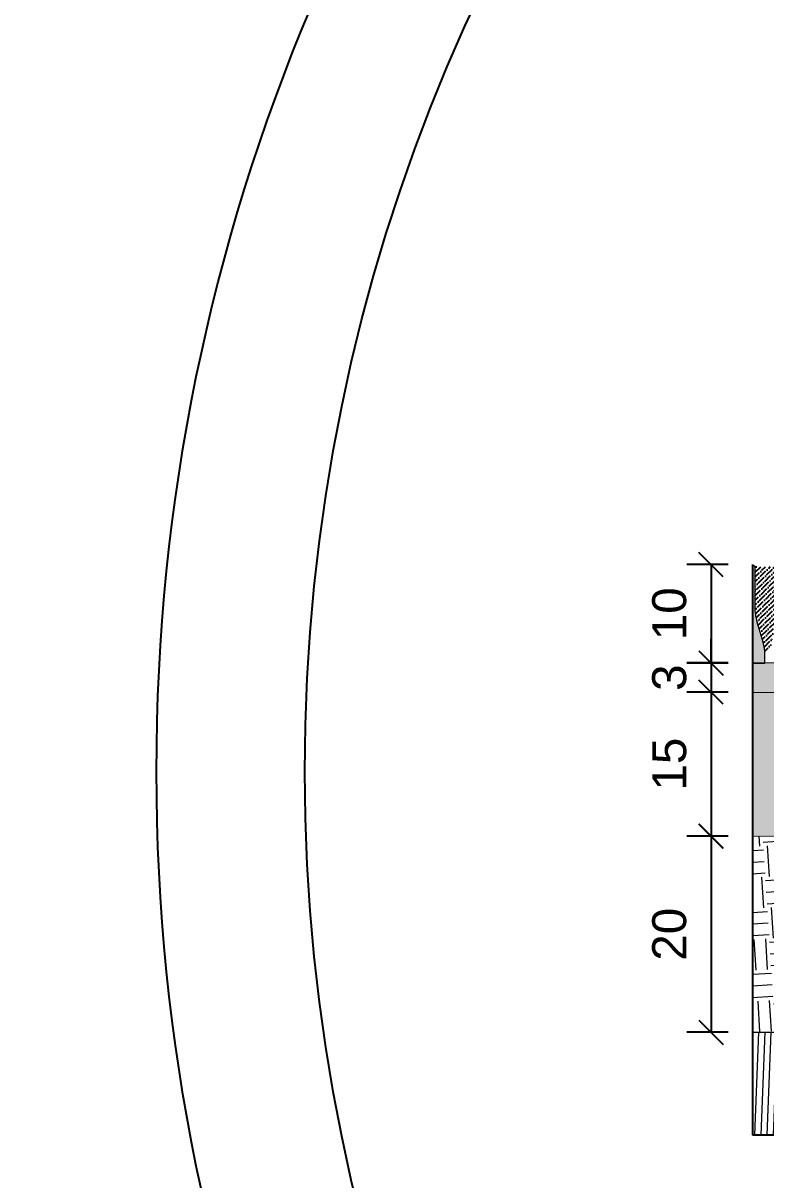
# Model space of a CAD drawing. Header units: metres. Extents: x -325 to 301, y -147 to 149.
# Drawn here: x 57.166 to 57.93, y 77.271 to 78.46 of the extents above; entities that cross this region are included whole.
import ezdxf

# ---------------------------------------------------------------- set-up
doc = ezdxf.new("R2010")
doc.units = ezdxf.units.M
doc.layers.get('Defpoints').update_dxf_attribs({"lineweight": 13})
doc.layers.add('-AUX_MON', color=3, linetype='Continuous', plot=False)
doc.layers.add('-AUX_RIM', color=2, linetype='Continuous', plot=False)
doc.layers.add('0-TX-1_25', color=7, linetype='Continuous', true_color=0x3f4f7f)
doc.layers.add('EIT_3 TR sorra', color=7, linetype='Continuous', true_color=0xd8ceb0)
doc.layers.add('03-TR-Paviment_05_Open Joint Precast Pavements', color=7, linetype='Continuous', lineweight=5, true_color=0xb3b3b3)
doc.layers.add('3-TR tot_u', color=7, linetype='Continuous', lineweight=5, true_color=0x787878)
for name, color, linetype, lineweight in [('1-CM', 7, 'Continuous', 0), ('3-TR Seleccionat', 44, 'Continuous', 0), ('3-TR Tot-u', 37, 'Continuous', 0)]:
    doc.layers.add(name, color=color, linetype=linetype, lineweight=lineweight)
doc.layers.add('1-SECCIÓ', color=1, linetype='Continuous')
doc.styles.get("Standard").update_dxf_attribs({"font": 'arial.ttf'})
doc.dimstyles.new('ISO-25', dxfattribs={"dimtxt": 0.1, "dimasz": 0.1, "dimexe": 0.1, "dimexo": 0.1, "dimgap": 0.1, "dimtad": 1, "dimdec": 0, "dimlfac": 100, "dimzin": 9, "dimtxsty": 'Standard', "dimblk": 'OBLIQUE', "dimcen": 0.1, "dimadec": 0, "dimazin": 0, "dimtfac": 1, "dimtdec": 0, "dimtmove": 0, "dimatfit": 3, "dimldrblk": 'OBLIQUE', "dimfxl": 1, "dimarcsym": 0})

# ---------------------------------------------------------------- blocks, each defined once
blk = doc.blocks.new('_Oblique')
at = {"color": 0, "lineweight": -2}
blk.add_line((-0.499999999995058, -0.4999999998130015), (0.500000000028669, 0.500000000163238), dxfattribs=at)
blk = doc.blocks.new('*D1089')
at = {"layer": '0-TX-1_25', "color": 0, "lineweight": -2, "transparency": 16777216}
for p, q in [((57.89080495685877, 77.90372990168319), (57.84838470339373, 77.90372990168319)), ((57.87338470339373, 77.90372990168319), (57.87338470339373, 77.80266469452415)), ((57.89080495685877, 77.80266469452415), (57.84838470339373, 77.80266469452415))]:
    blk.add_line(p, q, dxfattribs=at)
at = {"layer": 'Defpoints', "color": 0, "transparency": 16777216}
for p in [(57.91580495685876, 77.90372990168319), (57.87338470339373, 77.80266469452415), (57.91580495685876, 77.80266469452415)]:
    blk.add_point(p, dxfattribs=at)
at = {"layer": '0-TX-1_25', "color": 0, "lineweight": -2, "transparency": 16777216, "xscale": 0.025, "yscale": 0.025, "zscale": 0.025}
for p, rotation in [((57.87338470339373, 77.90372990168319), 90), ((57.87338470339373, 77.80266469452415), 270)]:
    blk.add_blockref('_Oblique', p, dxfattribs=dict(at, rotation=rotation))
at = {"layer": '0-TX-1_25', "color": 0, "transparency": 16777216, "insert": (57.83051464882348, 77.85319729810365), "char_height": 0.035, "attachment_point": 5, "rotation": 90}
blk.add_mtext('10', dxfattribs=at)
blk = doc.blocks.new('*D1090')
at = {"layer": '0-TX-1_25', "color": 0, "lineweight": -2, "transparency": 16777216}
for p, q in [((57.87338470339336, 77.80245461317799), (57.87338470339336, 77.82745461317799)), ((57.89080495685877, 77.80245461317799), (57.84838470339336, 77.80245461317799)), ((57.87338470339336, 77.80245461317799), (57.87338470339336, 77.77261655674533)), ((57.89079477441219, 77.77261655674533), (57.84838470339336, 77.77261655674533)), ((57.87338470339336, 77.77261655674533), (57.87338470339336, 77.74761655674533))]:
    blk.add_line(p, q, dxfattribs=at)
at = {"layer": 'Defpoints', "color": 0, "transparency": 16777216}
for p in [(57.91580495685876, 77.80245461317799), (57.87338470339336, 77.77261655674533), (57.91579477441219, 77.77261655674533)]:
    blk.add_point(p, dxfattribs=at)
at = {"layer": '0-TX-1_25', "color": 0, "lineweight": -2, "transparency": 16777216, "xscale": 0.025, "yscale": 0.025, "zscale": 0.025}
for p, rotation in [((57.87338470339336, 77.80245461317799), 270), ((57.87338470339336, 77.77261655674533), 90)]:
    blk.add_blockref('_Oblique', p, dxfattribs=dict(at, rotation=rotation))
at = {"layer": '0-TX-1_25', "color": 0, "transparency": 16777216, "insert": (57.8305027115789, 77.78753558496163), "char_height": 0.035, "attachment_point": 5, "rotation": 90}
blk.add_mtext('3', dxfattribs=at)
blk = doc.blocks.new('*D1091')
at = {"layer": '0-TX-1_25', "color": 0, "lineweight": -2, "transparency": 16777216}
for p, q in [((57.89080495685877, 77.7726165532705), (57.84838470339379, 77.7726165532705)), ((57.87338470339379, 77.7726165532705), (57.87338470339379, 77.62463935630433)), ((57.88825203178015, 77.62463935630433), (57.84838470339379, 77.62463935630433))]:
    blk.add_line(p, q, dxfattribs=at)
at = {"layer": 'Defpoints', "color": 0, "transparency": 16777216}
for p in [(57.91580495685876, 77.7726165532705), (57.87338470339379, 77.62463935630433), (57.91325203178015, 77.62463935630433)]:
    blk.add_point(p, dxfattribs=at)
at = {"layer": '0-TX-1_25', "color": 0, "lineweight": -2, "transparency": 16777216, "xscale": 0.025, "yscale": 0.025, "zscale": 0.025}
for p, rotation in [((57.87338470339379, 77.7726165532705), 90), ((57.87338470339379, 77.62463935630433), 270)]:
    blk.add_blockref('_Oblique', p, dxfattribs=dict(at, rotation=rotation))
at = {"layer": '0-TX-1_25', "color": 0, "transparency": 16777216, "insert": (57.83051464882354, 77.69862795478738), "char_height": 0.035, "attachment_point": 5, "rotation": 90}
blk.add_mtext('15', dxfattribs=at)
blk = doc.blocks.new('*D1087')
at = {"layer": '0-TX-1_25', "color": 0, "lineweight": -2, "transparency": 16777216}
for p, q in [((57.89080495685877, 77.6245953128531), (57.84838470339382, 77.6245953128531)), ((57.87338470339382, 77.6245953128531), (57.87338470339382, 77.42305057446956)), ((57.89080495685876, 77.42305057446956), (57.84838470339382, 77.42305057446956))]:
    blk.add_line(p, q, dxfattribs=at)
at = {"layer": 'Defpoints', "color": 0, "transparency": 16777216}
for p in [(57.91580495685876, 77.6245953128531), (57.87338470339382, 77.42305057446956), (57.91580495685876, 77.42305057446956)]:
    blk.add_point(p, dxfattribs=at)
at = {"layer": '0-TX-1_25', "color": 0, "lineweight": -2, "transparency": 16777216, "xscale": 0.025, "yscale": 0.025, "zscale": 0.025}
for p, rotation in [((57.87338470339382, 77.6245953128531), 90), ((57.87338470339382, 77.42305057446956), 270)]:
    blk.add_blockref('_Oblique', p, dxfattribs=dict(at, rotation=rotation))
at = {"layer": '0-TX-1_25', "color": 0, "transparency": 16777216, "insert": (57.83051464882357, 77.5238229436613), "char_height": 0.035, "attachment_point": 5, "rotation": 90}
blk.add_mtext('20', dxfattribs=at)

msp = doc.modelspace()

# ---------------------------------------------------------------- hatches: boundary and pattern name
at = {"layer": '03-TR-Paviment_05_Open Joint Precast Pavements'}
h = msp.add_hatch(color=256, dxfattribs=at)
h.dxf.hatch_style = 1
edge = h.paths.add_edge_path()
edge.add_line((57.91580495685873, 77.90245461885478), (57.91580495685874, 77.80245461317796))
edge.add_line((57.91580495685874, 77.80245461317796), (57.92868717540289, 77.8024505993445))
edge.add_line((57.92868717540289, 77.8024505993445), (57.92868972864617, 77.81064637832567))
edge.add_arc((57.88027217030761, 77.81066146298075), 0.04841756068839419, 359.9821493054934, 375.9811684320029)
edge.add_line((57.92681850065983, 77.82399185358854), (57.92087832305352, 77.84473344105227))
edge.add_arc((57.97581439753272, 77.86046656284893), 0.0571445833010619, 179.9821441980407, 195.981163324339, ccw=False)
edge.add_line((57.91866981700662, 77.86048437153143), (57.91868262956125, 77.90160964580976))
edge.add_line((57.91868262956125, 77.90160964580976), (57.91788542502506, 77.90160989575328))
edge.add_line((57.91788542502506, 77.90160989575328), (57.91788568867312, 77.90245397053498))
edge.add_line((57.91788568867312, 77.90245397053498), (57.91580495685873, 77.90245461885478))
at = {"layer": '3-TR Seleccionat'}
h = msp.add_hatch(dxfattribs=at)
h.set_pattern_fill('ANSI31', color=256, scale=0.002, angle=222.6974262372799, style=0)
h.set_pattern_definition([(267.6974262372799, (-1.593222050461918, -4.131944604644104), (0.006344872955140943, -0.0002551218985525111), [])])
h.paths.add_polyline_path([(60.79603901327169, 77.31763361252477), (60.79603901327167, 77.47370984210771), (59.52946403971132, 77.42305057446954), (59.40515656800672, 77.42305057446954), (57.91580495685873, 77.42305057446953), (57.91580495685873, 77.31763361252477)])
at = {"layer": '3-TR Tot-u'}
h = msp.add_hatch(dxfattribs=at)
h.set_pattern_fill('EARTH', color=256, scale=0.004999999999999999, angle=-86.391219267863, style=0)
h.set_pattern_definition([(273.608780732137, (-132.1928025865674, 51.02174018372763), (0.03368549787401787, -0.02968858758815477), [0.03174999999999999, -0.03174999999999999]), (273.608780732137, (-132.1809199455432, 51.02248960440623), (0.03368549787401787, -0.02968858758815477), [0.03174999999999999, -0.03174999999999999]), (273.608780732137, (-132.169037304519, 51.02323902508483), (0.03368549787401787, -0.02968858758815477), [0.03174999999999999, -0.03174999999999999]), (3.608780732137004, (-132.1648266172848, 51.01952795163632), (0.02968858758815477, 0.03368549787401787), [0.03174999999999999, -0.03174999999999999]), (3.608780732137004, (-132.1640771966061, 51.00764531061215), (0.02968858758815477, 0.03368549787401787), [0.03174999999999999, -0.03174999999999999]), (3.608780732137004, (-132.1633277759276, 50.995762669588), (0.02968858758815477, 0.03368549787401787), [0.03174999999999999, -0.03174999999999999])])
h.paths.add_polyline_path([(57.91580495685874, 77.62459531285306), (57.91580495685874, 77.42305057446954), (59.42724432818432, 77.42305057446954), (59.41567925000778, 77.46892536753003), (59.37769835310061, 77.62211766313519), (58.03369800097533, 77.62256140414897)])
at = {"layer": '3-TR tot_u'}
h = msp.add_hatch(dxfattribs=at)
h.set_pattern_fill('AR-CONC', color=256, scale=0.0002, angle=87.96384054767357)
h.set_pattern_definition([(137.9638405476736, (2.217343043186808, 3.859841604324487), (0.004480416120781207, 0.03630066382291988), [0.00381, -0.04191]), (82.96384054767357, (2.217343043186808, 3.859841604324487), (-0.03843768370918586, -0.005686575923155583), [0.003048, -0.033528116834]), (188.4152852476736, (2.217716410125263, 3.862866649925067), (-0.03395726603521647, 0.03061408774834732), [0.00323800176, -0.03561804892000001]), (134.1480405476735, (2.207189458181624, 3.860202591225161), (0.01032945537973728, 0.05388282195206574), [0.005715, -0.062865]), (184.5993981576736, (2.208050240525189, 3.864692822569694), (-0.04776697649700559, 0.04920906782557627), [0.004857004628, -0.053427121632]), (79.14799171767356, (2.207189458181624, 3.860202591225161), (-0.04776697649447361, 0.04920906782818277), [0.004571993413999997, -0.05029194638399997]), (108.9638405476736, (2.209908347883257, 3.865189137002588), (0.02151750378084411, 0.02957703174842797), [0.00381, -0.04191]), (53.9638405476736, (2.209908347883257, 3.865189137002588), (-0.03637516630485474, 0.01366144864868146), [0.003047999999999998, -0.03352799999999997]), (159.4152855476736, (2.211701473208493, 3.867653889646775), (-0.01485766271642759, 0.04323848033629497), [0.003238001759999999, -0.03561798751999998]), (125.4638405476736, (2.217343043186808, 3.859841604324487), (-0.01687838247048286, 0.001218182225817185), [0, -0.03312159999999997, 0, -0.03403599999999998, 0, -0.03365499999999998]), (95.46384054767351, (2.217343043186808, 3.859841604324487), (-0.01954864093327544, 0.01406738186078235), [0, -0.0194056, 0, -0.0323596, 0, -0.012827]), (55.46384054767356, (2.216940542792557, 3.848520357043711), (0.002108537752217022, 0.02706028803921118), [0, -0.01269999999999999, 0, -0.03962399999999997, 0, -0.05257799999999997]), (45.46384054767357, (2.21676004934222, 3.843443564541118), (-0.004029475275637384, 0.02978781230599903), [0, -0.01651, 0, -0.0263144, 0, -0.037338])])
h.paths.add_polyline_path([(57.91580495685873, 77.77261655327047), (57.91580495685875, 77.62596672876832), (58.98569295299855, 77.62225143772993), (59.02009729436234, 77.77223970574524)])
at = {"layer": 'EIT_3 TR sorra'}
h = msp.add_hatch(dxfattribs=at)
h.set_pattern_fill('ANSI36', color=256, scale=0.001075000000000009, angle=-0.5853068080104545, style=0, double=1)
h.set_pattern_definition([(44.41469319198954, (28.64459620053556, 7.59471134385781), (0.001877787426372729, 0.006618133599094154), [0.00853281250000004, -0.00170656250000001, 0, -0.00170656250000001])])
edge = h.paths.add_edge_path()
edge.add_line((57.93368717664741, 77.80244554510126), (57.92868972755657, 77.81064288078021))
edge.add_arc((57.90352706843932, 77.81392127820172), 0.02537532863835011, 352.5768505705518, 383.3823293483438)
edge.add_line((57.92681850065983, 77.82399185358854), (57.92173790316184, 77.8417320062164))
edge.add_line((57.92173790316184, 77.8417320062164), (57.91867138254018, 77.86004319750498))
edge.add_line((57.91867138254018, 77.86004319750498), (57.91868262810168, 77.90160496092604))
edge.add_line((57.91868262810168, 77.90160496092604), (57.94375351141725, 77.90160183396344))
edge.add_line((57.94375351141725, 77.90160183396344), (57.94374069550684, 77.86047306440217))
edge.add_arc((57.88659611581966, 77.86049087334659), 0.05714458246222884, 343.98312472598076, 359.98214393516537, ccw=False)
edge.add_line((57.94152237250726, 77.84472351367317), (57.93556927260853, 77.82398562800927))
edge.add_arc((57.91907940773939, 77.82404290882884), 0.01648996435698593, 305.6475813037554, 359.80097253469114, ccw=False)
edge.add_line((57.92868972613863, 77.81064288253185), (57.93368717664741, 77.80244554510126))
h = msp.add_hatch(dxfattribs=at)
h.set_pattern_fill('ANSI36', color=256, scale=0.001075000000000009, angle=-0.6007409608674649, style=0, double=1)
h.set_pattern_definition([(62.67530164935354, (77.4228321234367, 326.0324688722961), (-0.0002904994337585428, 0.006873237085470597), [0.008532812500000072, -0.001706562500000015, 0, -0.001706562500000015])])
h.paths.add_polyline_path([(57.91580495685875, 77.80262499752786), (57.91580495685874, 77.77258124215398), (59.02009729436234, 77.77223970574524), (59.02600527602646, 77.80223938681364)])

# ---------------------------------------------------------------- linework, layer by layer
at = {"layer": '-AUX_MON'}
for centre, radius in [((59.17921393549295, 80.3391916842611), 2.013465050853865), ((59.31645753914654, 77.69116589169062), 2.013465050853865), ((59.31645753914654, 77.69116589169062), 1.860822411105346)]:
    msp.add_circle(centre, radius, dxfattribs=at)
at = {"layer": '-AUX_RIM'}
msp.add_lwpolyline([(57.91580495685874, 77.31763361252477), (60.79603901327168, 77.31763361252477)], dxfattribs=at)
at = {"layer": '1-CM'}
msp.add_lwpolyline([(57.91580495685874, 77.80245461317796), (57.92868717540289, 77.8024505993445), (57.92868972864617, 77.81064637832567, 0.06992251114875708), (57.92681850065983, 77.82399185358854), (57.92087832305352, 77.84473344105227, -0.0699225111482901), (57.91866981700662, 77.86048437153143), (57.91868262956125, 77.90160964580976), (57.91788542502506, 77.90160989575328), (57.91788568867312, 77.90245397053498), (57.91580495685874, 77.90245461885479)], format="xyb", dxfattribs=at)
for points in [[(57.91580495685874, 77.77261655327047), (59.02009729436234, 77.77223970574524), (59.02600527602646, 77.80223938681364), (57.91580495685874, 77.80266469452413)], [(57.91580495685873, 77.42305057446953), (59.42724432818432, 77.42305057446954), (59.41567925000778, 77.46892536753003), (59.37769835310061, 77.62211766313519), (57.91580495685874, 77.62459531285307)]]:
    msp.add_lwpolyline(points, dxfattribs=at)
at = {"layer": '1-SECCIÓ'}
msp.add_line((57.91580495685874, 77.90372990168316), (57.91580495685874, 77.31763361252477), dxfattribs=at)

# ---------------------------------------------------------------- dimensions: what is measured, and where the dimension line sits
at = {"layer": '0-TX-1_25'}
for base, p1, p2, picture, middle in [((57.87338470339373, 77.80266469452415), (57.91580495685874, 77.90372990168316), (57.91580495685874, 77.80266469452413), '*D1089', (57.83051464882348, 77.85319729810365)), ((57.87338470339379, 77.62463935630433), (57.91580495685874, 77.77261655327047), (57.91325203178013, 77.6246393563043), '*D1091', (57.83051464882354, 77.69862795478738)), ((57.87338470339382, 77.42305057446956), (57.91580495685874, 77.62459531285307), (57.91580495685873, 77.42305057446953), '*D1087', (57.83051464882357, 77.5238229436613))]:
    dim = msp.add_linear_dim(base=base, p1=p1, p2=p2, angle=90, dimstyle='ISO-25', override={"dimtxt": 0.035, "dimasz": 0.025, "dimexe": 0.025, "dimexo": 0.025, "dimgap": 0.025, "dimblk1": 'Oblique', "dimblk2": 'Oblique', "dimsah": 1, "dimfxl": 0.1, "dimfxlon": 1, "dimarcsym": 1}, dxfattribs=at)
    dim.commit()
    dim.dimension.update_dxf_attribs({"geometry": picture, "text_midpoint": middle})
dim = msp.add_linear_dim(base=(57.87338470339336, 77.77261655674533), p1=(57.91580495685874, 77.80245461317796), p2=(57.91579477441216, 77.7726165567453), angle=90, dimstyle='ISO-25', override={"dimtxt": 0.035, "dimasz": 0.025, "dimexe": 0.025, "dimexo": 0.025, "dimgap": 0.025, "dimblk1": 'Oblique', "dimblk2": 'Oblique', "dimsah": 1, "dimfxl": 0.1, "dimfxlon": 1, "dimarcsym": 1}, dxfattribs=at)
dim.commit()
dim.dimension.update_dxf_attribs({"geometry": '*D1090', "text_midpoint": (57.87338470339336, 77.78753558496163), "dimtype": 160})

doc.saveas('drawing.dxf')
